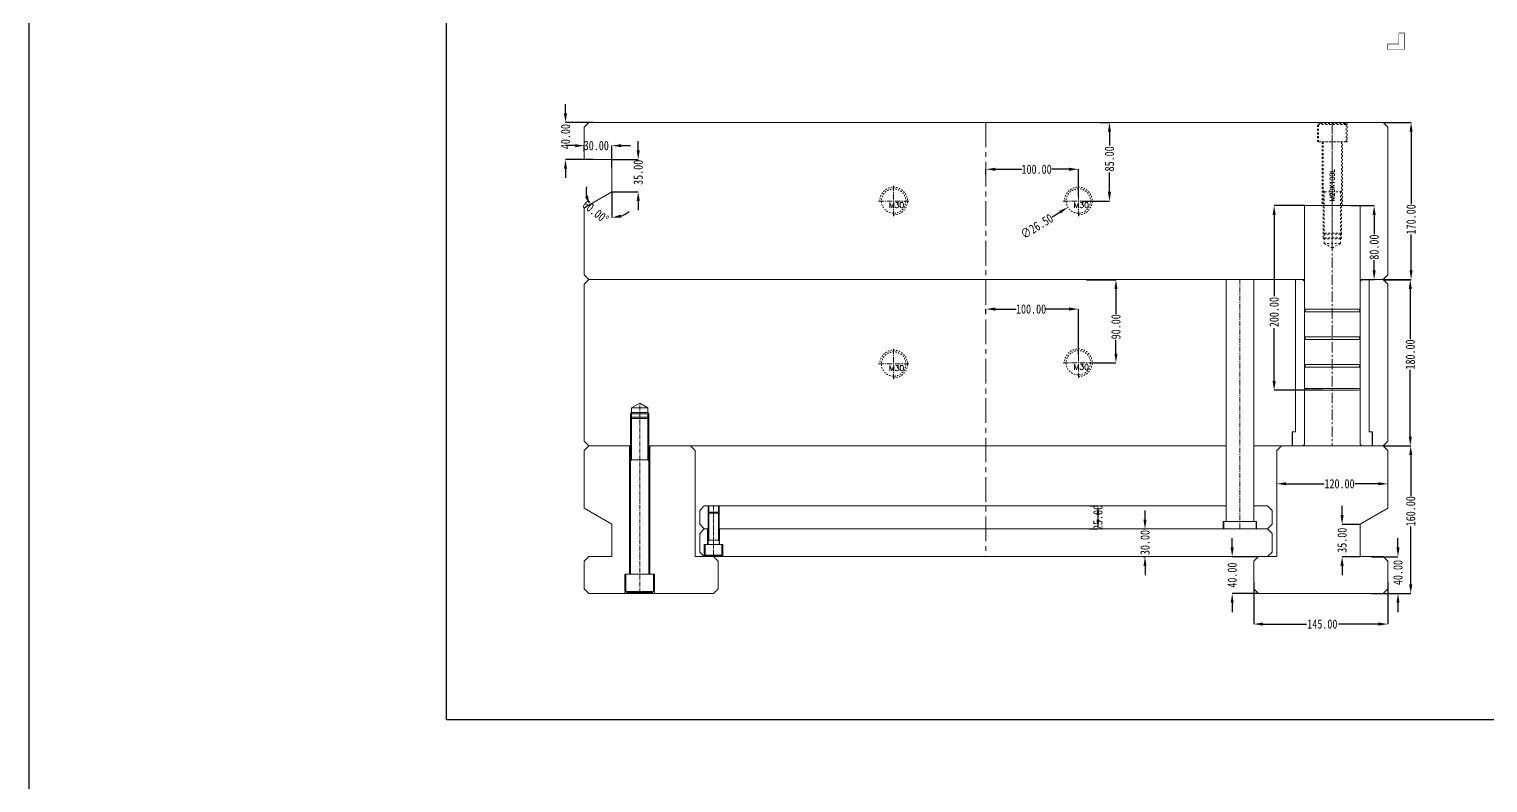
# Model space of a CAD drawing. Header units: millimetres. Extents: x 547 to 3706, y -10485 to 2068.
# Drawn here: x 547 to 2127, y -2054 to -1238 of the extents above; entities that cross this region are included whole.
import ezdxf
from ezdxf.enums import TextEntityAlignment as Align

# ---------------------------------------------------------------- set-up
doc = ezdxf.new("R2010")
doc.units = ezdxf.units.MM
doc.header["$LTSCALE"] = 16.335
doc.header["$PDMODE"] = 3
doc.header["$PDSIZE"] = 0.3125
doc.linetypes.add('CENTER', pattern=[0.6, 0.375, -0.075, 0.075, -0.075])
doc.linetypes.add('HIDDEN', pattern=[0.2, 0.1, -0.1])
doc.layers.get('0').update_dxf_attribs({"linetype": 'CONTINUOUS'})
doc.layers.get('Defpoints').update_dxf_attribs({"linetype": 'CONTINUOUS'})
doc.layers.add('moldbase', color=7, linetype='CONTINUOUS', lineweight=20)
doc.layers.add('screw', color=33, linetype='CONTINUOUS', lineweight=13)
doc.styles.get("Standard").update_dxf_attribs({"font": 'txt', "width": 0.8})
doc.styles.add('TXT', font='txt.shx', dxfattribs={"bigfont": 'gbcbig.shx'})
doc.dimstyles.new('11', dxfattribs={"dimtxt": 10, "dimasz": 10, "dimexe": 0, "dimexo": 0, "dimgap": 0, "dimtad": 0, "dimzin": 0, "dimdsep": 46, "dimtxsty": 'Standard', "dimcen": 0, "dimclrd": 4, "dimclre": 4, "dimclrt": 6, "dimazin": 0, "dimtfac": 1, "dimtofl": 0, "dimtmove": 0, "dimatfit": 3, "dimfxl": 0, "dimtolj": 1, "dimtzin": 0, "dimarcsym": 0})

# ---------------------------------------------------------------- blocks, each defined once
blk = doc.blocks.new('*D49')
at = {"color": 4, "lineweight": -2}
for p, q in [((2013.2, -1338.9), (2043.5, -1338.9)), ((2043.5, -1348.9), (2043.5, -1427)), ((2043.5, -1498.9), (2043.5, -1460.3)), ((2013.2, -1508.9), (2043.5, -1508.9))]:
    blk.add_line(p, q, dxfattribs=at)
at = {"color": 4}
for points in [[(2041.8, -1348.9), (2045.2, -1348.9), (2043.5, -1338.9)], [(2041.8, -1498.9), (2045.2, -1498.9), (2043.5, -1508.9)]]:
    blk.add_solid(points, dxfattribs=at)
at = {"layer": 'Defpoints', "color": 0}
for p in [(2013.2, -1338.9), (2013.2, -1508.9), (2043.5, -1508.9)]:
    blk.add_point(p, dxfattribs=at)
at = {"color": 6, "insert": (2043.5, -1443.7), "char_height": 10, "attachment_point": 5, "rotation": 90}
blk.add_mtext('\\A1;170.00', dxfattribs=at)
blk = doc.blocks.new('*D50')
at = {"color": 4, "lineweight": -2}
for p, q in [((2013.2, -1509.1), (2042.6, -1509.1)), ((2042.6, -1519.1), (2042.6, -1573.4)), ((2042.6, -1679.1), (2042.6, -1606.7)), ((2013.2, -1689.1), (2042.6, -1689.1))]:
    blk.add_line(p, q, dxfattribs=at)
at = {"color": 4}
for points in [[(2041, -1519.1), (2044.3, -1519.1), (2042.6, -1509.1)], [(2041, -1679.1), (2044.3, -1679.1), (2042.6, -1689.1)]]:
    blk.add_solid(points, dxfattribs=at)
at = {"layer": 'Defpoints', "color": 0}
for p in [(2013.2, -1509.1), (2013.2, -1689.1), (2042.6, -1689.1)]:
    blk.add_point(p, dxfattribs=at)
at = {"color": 6, "insert": (2042.6, -1590.1), "char_height": 10, "attachment_point": 5, "rotation": 90}
blk.add_mtext('\\A1;180.00', dxfattribs=at)
blk = doc.blocks.new('screw_m30_g')
at = {"layer": 'screw', "color": 1, "linetype": 'CENTER', "ltscale": 0.932966}
for p, q in [((0, -16.5), (0, 16.5)), ((-16.5, 0), (16.5, 0))]:
    blk.add_line(p, q, dxfattribs=at)
at = {"layer": 'screw', "color": 33, "linetype": 'HIDDEN', "ltscale": 0.932966}
blk.add_circle((0, 0), 13.2, dxfattribs=at)
at = {"layer": 'screw', "color": 92, "linetype": 'HIDDEN', "ltscale": 0.932966}
blk.add_arc((0, 0), 15, 270, 180, dxfattribs=at)
at = {"layer": 'screw', "color": 6, "style": 'TXT'}
blk.add_text('M30', height=6, dxfattribs=at).set_placement((-5.1, -7.5))
blk = doc.blocks.new('*D52')
at = {"color": 4, "lineweight": -2}
for p, q in [((1707, -1338.9), (1716.9, -1338.9)), ((1716.9, -1348.9), (1716.9, -1363.6)), ((1716.9, -1413.9), (1716.9, -1392.9)), ((1687.4, -1423.9), (1716.9, -1423.9))]:
    blk.add_line(p, q, dxfattribs=at)
at = {"color": 4}
for points in [[(1715.2, -1348.9), (1718.6, -1348.9), (1716.9, -1338.9)], [(1715.2, -1413.9), (1718.6, -1413.9), (1716.9, -1423.9)]]:
    blk.add_solid(points, dxfattribs=at)
at = {"layer": 'Defpoints', "color": 0}
for p in [(1707, -1338.9), (1716.9, -1338.9), (1687.4, -1423.9)]:
    blk.add_point(p, dxfattribs=at)
at = {"color": 6, "insert": (1716.9, -1378.2), "char_height": 10, "attachment_point": 5, "rotation": 90}
blk.add_mtext('\\A1;85.00', dxfattribs=at)
blk = doc.blocks.new('*D53')
at = {"color": 4, "lineweight": -2}
for p, q in [((1692.2, -1509.1), (1723.9, -1509.1)), ((1723.9, -1519.1), (1723.9, -1546.1)), ((1723.9, -1589.1), (1723.9, -1574.1)), ((1699.7, -1599.1), (1723.9, -1599.1))]:
    blk.add_line(p, q, dxfattribs=at)
at = {"color": 4}
for points in [[(1722.3, -1519.1), (1725.6, -1519.1), (1723.9, -1509.1)], [(1722.3, -1589.1), (1725.6, -1589.1), (1723.9, -1599.1)]]:
    blk.add_solid(points, dxfattribs=at)
at = {"layer": 'Defpoints', "color": 0}
for p in [(1692.2, -1509.1), (1723.9, -1509.1), (1699.7, -1599.1)]:
    blk.add_point(p, dxfattribs=at)
at = {"color": 6, "insert": (1723.9, -1560.1), "char_height": 10, "attachment_point": 5, "rotation": 90}
blk.add_mtext('\\A1;90.00', dxfattribs=at)
blk = doc.blocks.new('*D54')
at = {"color": 4, "lineweight": -2}
for p, q in [((1583.2, -1544.9), (1583.2, -1540.9)), ((1593.2, -1540.9), (1616, -1540.9)), ((1673.2, -1540.9), (1648, -1540.9)), ((1683.2, -1591), (1683.2, -1540.9))]:
    blk.add_line(p, q, dxfattribs=at)
at = {"color": 4}
for points in [[(1593.2, -1539.2), (1593.2, -1542.6), (1583.2, -1540.9)], [(1673.2, -1539.2), (1673.2, -1542.6), (1683.2, -1540.9)]]:
    blk.add_solid(points, dxfattribs=at)
at = {"layer": 'Defpoints', "color": 0}
for p in [(1583.2, -1540.9), (1583.2, -1544.9), (1683.2, -1591)]:
    blk.add_point(p, dxfattribs=at)
at = {"color": 6, "insert": (1632, -1540.9), "char_height": 10, "attachment_point": 5}
blk.add_mtext('\\A1;100.00', dxfattribs=at)
blk = doc.blocks.new('*D55')
at = {"color": 4, "lineweight": -2}
for p, q in [((1583.2, -1394.9), (1583.2, -1389.5)), ((1593.2, -1389.5), (1622, -1389.5)), ((1673.2, -1389.5), (1654, -1389.5)), ((1683.2, -1418.5), (1683.2, -1389.5))]:
    blk.add_line(p, q, dxfattribs=at)
at = {"color": 4}
for points in [[(1593.2, -1387.8), (1593.2, -1391.2), (1583.2, -1389.5)], [(1673.2, -1387.8), (1673.2, -1391.2), (1683.2, -1389.5)]]:
    blk.add_solid(points, dxfattribs=at)
at = {"layer": 'Defpoints', "color": 0}
for p in [(1583.2, -1389.5), (1583.2, -1394.9), (1683.2, -1418.5)]:
    blk.add_point(p, dxfattribs=at)
at = {"color": 6, "insert": (1638, -1389.5), "char_height": 10, "attachment_point": 5}
blk.add_mtext('\\A1;100.00', dxfattribs=at)
blk = doc.blocks.new('*D56')
at = {"color": 4, "lineweight": -2}
for p, q in [((1978.1, -1428.9), (2003.5, -1428.9)), ((2003.5, -1438.9), (2003.5, -1459.8)), ((2003.5, -1498.9), (2003.5, -1487.8)), ((1988.2, -1508.9), (2003.5, -1508.9))]:
    blk.add_line(p, q, dxfattribs=at)
at = {"color": 4}
for points in [[(2001.8, -1438.9), (2005.2, -1438.9), (2003.5, -1428.9)], [(2001.8, -1498.9), (2005.2, -1498.9), (2003.5, -1508.9)]]:
    blk.add_solid(points, dxfattribs=at)
at = {"layer": 'Defpoints', "color": 0}
for p in [(1978.1, -1428.9), (1988.2, -1508.9), (2003.5, -1508.9)]:
    blk.add_point(p, dxfattribs=at)
at = {"color": 6, "insert": (2003.5, -1473.8), "char_height": 10, "attachment_point": 5, "rotation": 90}
blk.add_mtext('\\A1;80.00', dxfattribs=at)
blk = doc.blocks.new('*D57')
at = {"color": 4, "lineweight": -2}
for p, q in [((1928.2, -1428.9), (1895.2, -1428.9)), ((1895.2, -1438.9), (1895.2, -1526.8)), ((1895.2, -1618.9), (1895.2, -1561.5)), ((1947.4, -1628.9), (1895.2, -1628.9))]:
    blk.add_line(p, q, dxfattribs=at)
at = {"color": 4}
for points in [[(1893.5, -1438.9), (1896.9, -1438.9), (1895.2, -1428.9)], [(1893.5, -1618.9), (1896.9, -1618.9), (1895.2, -1628.9)]]:
    blk.add_solid(points, dxfattribs=at)
at = {"layer": 'Defpoints', "color": 0}
for p in [(1928.2, -1428.9), (1895.2, -1628.9), (1947.4, -1628.9)]:
    blk.add_point(p, dxfattribs=at)
at = {"color": 6, "insert": (1895.2, -1544.2), "char_height": 10, "attachment_point": 5, "rotation": 90}
blk.add_mtext('\\A1;200.00', dxfattribs=at)
blk = doc.blocks.new('*D58')
at = {"color": 4, "lineweight": -2}
for p, q in [((2013.2, -1689.1), (2043.1, -1689.1)), ((2043.1, -1699.1), (2043.1, -1743.3)), ((2043.1, -1839.1), (2043.1, -1776.6)), ((2012.1, -1849.1), (2043.1, -1849.1))]:
    blk.add_line(p, q, dxfattribs=at)
at = {"color": 4}
for points in [[(2041.5, -1699.1), (2044.8, -1699.1), (2043.1, -1689.1)], [(2041.5, -1839.1), (2044.8, -1839.1), (2043.1, -1849.1)]]:
    blk.add_solid(points, dxfattribs=at)
at = {"layer": 'Defpoints', "color": 0}
for p in [(2013.2, -1689.1), (2012.1, -1849.1), (2043.1, -1849.1)]:
    blk.add_point(p, dxfattribs=at)
at = {"color": 6, "insert": (2043.1, -1759.9), "char_height": 10, "attachment_point": 5, "rotation": 90}
blk.add_mtext('\\A1;160.00', dxfattribs=at)
blk = doc.blocks.new('*D59')
at = {"color": 4, "lineweight": -2}
for p, q in [((1898.2, -1730.4), (1898.2, -1730.2)), ((1908.2, -1730.2), (1949.4, -1730.2)), ((2008.2, -1730.2), (1982.7, -1730.2)), ((2018.2, -1730.4), (2018.2, -1730.2))]:
    blk.add_line(p, q, dxfattribs=at)
at = {"color": 4}
for points in [[(1908.2, -1728.5), (1908.2, -1731.8), (1898.2, -1730.2)], [(2008.2, -1728.5), (2008.2, -1731.8), (2018.2, -1730.2)]]:
    blk.add_solid(points, dxfattribs=at)
at = {"layer": 'Defpoints', "color": 0}
for p in [(1898.2, -1730.2), (1898.2, -1730.4), (2018.2, -1730.4)]:
    blk.add_point(p, dxfattribs=at)
at = {"color": 6, "insert": (1966, -1730.2), "char_height": 10, "attachment_point": 5}
blk.add_mtext('\\A1;120.00', dxfattribs=at)
blk = doc.blocks.new('*D60')
at = {"color": 4, "lineweight": -2}
for p, q in [((1873.2, -1836.8), (1873.2, -1882.1)), ((2018.2, -1836.8), (2018.2, -1882.1)), ((1883.2, -1882.1), (1930.1, -1882.1)), ((2008.2, -1882.1), (1964.8, -1882.1))]:
    blk.add_line(p, q, dxfattribs=at)
at = {"color": 4}
for points in [[(1883.2, -1880.4), (1883.2, -1883.8), (1873.2, -1882.1)], [(2008.2, -1880.4), (2008.2, -1883.8), (2018.2, -1882.1)]]:
    blk.add_solid(points, dxfattribs=at)
at = {"layer": 'Defpoints', "color": 0}
for p in [(1873.2, -1836.8), (2018.2, -1836.8), (1873.2, -1882.1)]:
    blk.add_point(p, dxfattribs=at)
at = {"color": 6, "insert": (1947.4, -1882.1), "char_height": 10, "attachment_point": 5}
blk.add_mtext('\\A1;145.00', dxfattribs=at)
blk = doc.blocks.new('*D61')
at = {"color": 4, "lineweight": -2}
for p, q in [((2029.3, -1799.1), (2029.3, -1789.1)), ((2000.7, -1809.1), (2029.3, -1809.1)), ((2000.7, -1849.1), (2029.3, -1849.1)), ((2029.3, -1859.1), (2029.3, -1869.1))]:
    blk.add_line(p, q, dxfattribs=at)
at = {"color": 4}
for points in [[(2027.7, -1799.1), (2031, -1799.1), (2029.3, -1809.1)], [(2027.7, -1859.1), (2031, -1859.1), (2029.3, -1849.1)]]:
    blk.add_solid(points, dxfattribs=at)
at = {"layer": 'Defpoints', "color": 0}
for p in [(2000.7, -1809.1), (2000.7, -1849.1), (2029.3, -1849.1)]:
    blk.add_point(p, dxfattribs=at)
at = {"color": 6, "insert": (2029.3, -1826.3), "char_height": 10, "attachment_point": 5, "rotation": 90}
blk.add_mtext('\\A1;40.00', dxfattribs=at)
blk = doc.blocks.new('*D62')
at = {"color": 4, "lineweight": -2}
for p, q in [((1968.8, -1764.1), (1968.8, -1754.1)), ((1988.2, -1774.1), (1968.8, -1774.1)), ((1988.2, -1809.1), (1968.8, -1809.1)), ((1968.8, -1819.1), (1968.8, -1829.1))]:
    blk.add_line(p, q, dxfattribs=at)
at = {"color": 4}
for points in [[(1967.1, -1764.1), (1970.5, -1764.1), (1968.8, -1774.1)], [(1967.1, -1819.1), (1970.5, -1819.1), (1968.8, -1809.1)]]:
    blk.add_solid(points, dxfattribs=at)
at = {"layer": 'Defpoints', "color": 0}
for p in [(1988.2, -1774.1), (1968.8, -1809.1), (1988.2, -1809.1)]:
    blk.add_point(p, dxfattribs=at)
at = {"color": 6, "insert": (1968.8, -1791.3), "char_height": 10, "attachment_point": 5, "rotation": 90}
blk.add_mtext('\\A1;35.00', dxfattribs=at)
blk = doc.blocks.new('*D63')
at = {"color": 4, "lineweight": -2}
for p, q in [((1849.8, -1799.1), (1849.8, -1789.1)), ((1878.2, -1809.1), (1849.8, -1809.1)), ((1878.2, -1849.1), (1849.8, -1849.1)), ((1849.8, -1859.1), (1849.8, -1869.1))]:
    blk.add_line(p, q, dxfattribs=at)
at = {"color": 4}
for points in [[(1848.1, -1799.1), (1851.4, -1799.1), (1849.8, -1809.1)], [(1848.1, -1859.1), (1851.4, -1859.1), (1849.8, -1849.1)]]:
    blk.add_solid(points, dxfattribs=at)
at = {"layer": 'Defpoints', "color": 0}
for p in [(1878.2, -1809.1), (1849.8, -1849.1), (1878.2, -1849.1)]:
    blk.add_point(p, dxfattribs=at)
at = {"color": 6, "insert": (1849.8, -1829.1), "char_height": 10, "attachment_point": 5, "rotation": 90}
blk.add_mtext('\\A1;40.00', dxfattribs=at)
blk = doc.blocks.new('*D64')
at = {"color": 4, "lineweight": -2}
for p, q in [((1755.4, -1769.1), (1755.4, -1759.1)), ((1753.9, -1779.1), (1755.4, -1779.1)), ((1753.9, -1809.1), (1755.4, -1809.1)), ((1755.4, -1819.1), (1755.4, -1829.1))]:
    blk.add_line(p, q, dxfattribs=at)
at = {"color": 4}
for points in [[(1753.7, -1769.1), (1757, -1769.1), (1755.4, -1779.1)], [(1753.7, -1819.1), (1757, -1819.1), (1755.4, -1809.1)]]:
    blk.add_solid(points, dxfattribs=at)
at = {"layer": 'Defpoints', "color": 0}
for p in [(1753.9, -1779.1), (1753.9, -1809.1), (1755.4, -1809.1)]:
    blk.add_point(p, dxfattribs=at)
at = {"color": 6, "insert": (1755.4, -1793.8), "char_height": 10, "attachment_point": 5, "rotation": 90}
blk.add_mtext('\\A1;30.00', dxfattribs=at)
blk = doc.blocks.new('*D65')
at = {"color": 4, "lineweight": -2}
for p, q in [((1695.3, -1754.1), (1704.4, -1754.1)), ((1704.4, -1764.1), (1704.4, -1769.1)), ((1695.3, -1779.1), (1704.4, -1779.1))]:
    blk.add_line(p, q, dxfattribs=at)
at = {"color": 4}
for points in [[(1702.8, -1764.1), (1706.1, -1764.1), (1704.4, -1754.1)], [(1702.8, -1769.1), (1706.1, -1769.1), (1704.4, -1779.1)]]:
    blk.add_solid(points, dxfattribs=at)
at = {"layer": 'Defpoints', "color": 0}
for p in [(1695.3, -1754.1), (1695.3, -1779.1), (1704.4, -1779.1)]:
    blk.add_point(p, dxfattribs=at)
at = {"color": 6, "insert": (1704.4, -1766.6), "char_height": 10, "attachment_point": 5, "rotation": 90}
blk.add_mtext('\\A1;25.00', dxfattribs=at)
blk = doc.blocks.new('*D322')
at = {"color": 4, "lineweight": -2}
for p, q in [((1127.9, -1328.9), (1127.9, -1318.9)), ((1157.9, -1338.9), (1127.9, -1338.9)), ((1157.9, -1378.9), (1127.9, -1378.9)), ((1127.9, -1388.9), (1127.9, -1398.9))]:
    blk.add_line(p, q, dxfattribs=at)
at = {"color": 4}
for points in [[(1126.2, -1328.9), (1129.5, -1328.9), (1127.9, -1338.9)], [(1126.2, -1388.9), (1129.5, -1388.9), (1127.9, -1378.9)]]:
    blk.add_solid(points, dxfattribs=at)
at = {"layer": 'Defpoints', "color": 0}
for p in [(1157.9, -1338.9), (1127.9, -1378.9), (1157.9, -1378.9)]:
    blk.add_point(p, dxfattribs=at)
at = {"color": 6, "insert": (1127.9, -1354.1), "char_height": 10, "attachment_point": 5, "rotation": 90}
blk.add_mtext('\\A1;40.00', dxfattribs=at)
blk = doc.blocks.new('*D323')
at = {"color": 4, "lineweight": -2}
for p, q in [((1206.6, -1368.9), (1206.6, -1358.9)), ((1178.2, -1378.9), (1206.6, -1378.9)), ((1178.2, -1413.9), (1206.6, -1413.9)), ((1206.6, -1423.9), (1206.6, -1433.9))]:
    blk.add_line(p, q, dxfattribs=at)
at = {"color": 4}
for points in [[(1204.9, -1368.9), (1208.3, -1368.9), (1206.6, -1378.9)], [(1204.9, -1423.9), (1208.3, -1423.9), (1206.6, -1413.9)]]:
    blk.add_solid(points, dxfattribs=at)
at = {"layer": 'Defpoints', "color": 0}
for p in [(1178.2, -1378.9), (1178.2, -1413.9), (1206.6, -1413.9)]:
    blk.add_point(p, dxfattribs=at)
at = {"color": 6, "insert": (1206.6, -1392.8), "char_height": 10, "attachment_point": 5, "rotation": 90}
blk.add_mtext('\\A1;35.00', dxfattribs=at)
blk = doc.blocks.new('*D324')
at = {"color": 4, "lineweight": -2}
for p, q in [((1138.2, -1363.9), (1128.2, -1363.9)), ((1148.2, -1370.1), (1148.2, -1363.9)), ((1178.2, -1387.7), (1178.2, -1363.9)), ((1188.2, -1363.9), (1198.2, -1363.9))]:
    blk.add_line(p, q, dxfattribs=at)
at = {"color": 4}
for points in [[(1138.2, -1362.3), (1138.2, -1365.6), (1148.2, -1363.9)], [(1188.2, -1362.3), (1188.2, -1365.6), (1178.2, -1363.9)]]:
    blk.add_solid(points, dxfattribs=at)
at = {"layer": 'Defpoints', "color": 0}
for p in [(1148.2, -1363.9), (1148.2, -1370.1), (1178.2, -1387.7)]:
    blk.add_point(p, dxfattribs=at)
at = {"color": 6, "insert": (1161.2, -1363.9), "char_height": 10, "attachment_point": 5}
blk.add_mtext('\\A1;30.00', dxfattribs=at)
blk = doc.blocks.new('*D325')
at = {"color": 4, "lineweight": -2}
blk.add_line((1178.2, -1413.9), (1178.2, -1441.9), dxfattribs=at)
for start, end in [(168.9828, 189.4914), (290.5086, 311.0172)]:
    blk.add_arc((1178.2, -1413.9), 28.1, start, end, dxfattribs=at)
at = {"color": 4}
for points in [[(1152.1, -1417.9), (1148.9, -1419.1), (1153.9, -1427.9)], [(1188.3, -1441.8), (1187.7, -1438.5), (1178.2, -1441.9)]]:
    blk.add_solid(points, dxfattribs=at)
at = {"layer": 'Defpoints', "color": 0}
for p in [(1178.2, -1378.9), (1178.2, -1413.9), (1178.2, -1413.9), (1148.2, -1431.2), (1168.6, -1440.2)]:
    blk.add_point(p, dxfattribs=at)
at = {"color": 6, "insert": (1160.5, -1435.6), "char_height": 10, "attachment_point": 5, "rotation": 320.8517}
blk.add_mtext('\\A1;60.00°', dxfattribs=at)
blk = doc.blocks.new('*D326')
at = {"color": 4, "lineweight": -2}
blk.add_line((1654.8, -1441.1), (1663.3, -1435.9), dxfattribs=at)
at = {"color": 4}
blk.add_solid([(1662.5, -1434.5), (1664.2, -1437.4), (1671.9, -1430.7)], dxfattribs=at)
at = {"layer": 'Defpoints', "color": 0}
for p in [(1694.5, -1417), (1671.9, -1430.7)]:
    blk.add_point(p, dxfattribs=at)
at = {"color": 6, "insert": (1638.3, -1451.2), "char_height": 10, "attachment_point": 5, "rotation": 31.3239}
blk.add_mtext('\\A1;∅26.50', dxfattribs=at)

msp = doc.modelspace()

# ---------------------------------------------------------------- linework, layer by layer
for points in [[(547.121, 2067.984), (3706.071, 2067.984), (3706.071, -10485.193), (547.121, -10485.193)], [(998.978, -401.455), (3446.994, -401.455), (3446.994, -1985.811), (998.978, -1985.811)]]:
    msp.add_lwpolyline(points, close=True)
at = {"layer": 'moldbase'}
for p, q in [((1153.194, -1338.857), (1148.194, -1343.857)), ((2013.194, -1338.857), (1153.194, -1338.857)), ((2013.194, -1338.857), (2018.194, -1343.857)), ((1148.194, -1343.857), (1148.194, -1378.857)), ((2018.194, -1343.857), (2018.194, -1503.857)), ((1148.194, -1378.857), (1178.194, -1378.857)), ((1178.194, -1378.857), (1178.194, -1413.857)), ((1178.194, -1413.857), (1148.194, -1431.177)), ((1148.194, -1431.177), (1148.194, -1503.857)), ((1928.194, -1682.057), (1928.194, -1428.857)), ((1988.194, -1428.857), (1928.194, -1428.857)), ((1988.194, -1428.857), (1988.194, -1682.057)), ((1148.194, -1503.857), (1153.194, -1508.857)), ((1153.194, -1509.057), (1148.194, -1514.057)), ((1148.194, -1514.057), (1148.194, -1684.057)), ((1928.194, -1508.857), (1153.194, -1508.857)), ((1843.194, -1509.057), (1153.194, -1509.057)), ((1843.194, -1771.057), (1843.194, -1509.057)), ((1873.194, -1771.057), (1873.194, -1509.057)), ((1928.194, -1509.057), (1873.194, -1509.057)), ((1918.194, -1509.057), (1918.194, -1674.057)), ((1928.194, -1686.057), (1928.194, -1512.057)), ((2013.194, -1508.857), (1988.194, -1508.857)), ((2013.194, -1509.057), (1988.194, -1509.057)), ((1988.194, -1686.057), (1988.194, -1512.057)), ((1998.194, -1509.057), (1998.194, -1674.057)), ((2018.194, -1503.857), (2013.194, -1508.857)), ((2013.194, -1509.057), (2018.194, -1514.057)), ((2018.194, -1514.057), (2018.194, -1684.057)), ((1988.194, -1540.857), (1928.194, -1540.857)), ((1988.194, -1543.857), (1928.194, -1543.857)), ((1988.194, -1570.857), (1928.194, -1570.857)), ((1988.194, -1573.857), (1928.194, -1573.857)), ((1988.194, -1600.857), (1928.194, -1600.857)), ((1988.194, -1603.857), (1928.194, -1603.857)), ((1988.194, -1626.857), (1928.194, -1626.857)), ((1986.194, -1628.857), (1930.194, -1628.857)), ((1198.194, -1659.307), (1199.444, -1658.057)), ((1199.444, -1648.057), (1208.194, -1643.005)), ((1199.444, -1658.057), (1199.444, -1648.057)), ((1199.444, -1648.057), (1216.944, -1648.057)), ((1199.444, -1658.057), (1216.944, -1658.057)), ((1208.194, -1643.005), (1216.944, -1648.057)), ((1216.944, -1648.057), (1216.944, -1658.057)), ((1216.944, -1658.057), (1218.194, -1659.307)), ((1198.194, -1828.057), (1198.194, -1659.307)), ((1218.194, -1828.057), (1218.194, -1659.307)), ((1918.194, -1674.057), (1914.694, -1674.057)), ((1914.694, -1674.057), (1914.694, -1689.057)), ((1915.194, -1674.057), (1915.194, -1689.057)), ((1998.194, -1674.057), (2001.694, -1674.057)), ((2001.194, -1674.057), (2001.194, -1689.057)), ((2001.694, -1674.057), (2001.694, -1689.057)), ((1148.194, -1684.057), (1153.194, -1689.057)), ((1153.194, -1689.057), (1148.194, -1694.057)), ((1198.194, -1689.057), (1153.194, -1689.057)), ((1197.194, -1689.057), (1197.194, -1828.057)), ((1843.194, -1689.057), (1218.194, -1689.057)), ((1219.194, -1828.057), (1219.194, -1689.057)), ((1263.194, -1689.057), (1268.194, -1694.057)), ((2013.194, -1689.057), (1873.194, -1689.057)), ((1903.194, -1689.057), (1898.194, -1694.057)), ((2018.194, -1684.057), (2013.194, -1689.057)), ((2013.194, -1689.057), (2018.194, -1694.057)), ((1148.194, -1694.057), (1148.194, -1756.736)), ((1198.194, -1704.057), (1218.194, -1704.057)), ((1268.194, -1694.057), (1268.194, -1809.057)), ((1898.194, -1694.057), (1898.194, -1809.057)), ((2018.194, -1694.057), (2018.194, -1756.736)), ((1148.194, -1756.736), (1178.194, -1774.057)), ((1278.194, -1754.057), (1273.194, -1759.057)), ((1273.194, -1759.057), (1273.194, -1774.057)), ((1843.194, -1754.057), (1278.194, -1754.057)), ((1282.194, -1761.807), (1282.944, -1761.057)), ((1282.194, -1796.057), (1282.194, -1761.807)), ((1282.944, -1761.057), (1282.944, -1754.057)), ((1282.944, -1761.057), (1293.444, -1761.057)), ((1293.444, -1761.057), (1293.444, -1754.057)), ((1293.444, -1761.057), (1294.194, -1761.807)), ((1294.194, -1796.057), (1294.194, -1761.807)), ((1888.194, -1754.057), (1873.194, -1754.057)), ((1888.194, -1754.057), (1893.194, -1759.057)), ((1893.194, -1759.057), (1893.194, -1774.057)), ((2018.194, -1756.736), (1988.194, -1774.057)), ((1178.194, -1774.057), (1178.194, -1809.057)), ((1273.194, -1774.057), (1278.194, -1779.057)), ((1278.194, -1779.057), (1273.194, -1784.057)), ((1273.194, -1784.057), (1273.194, -1804.057)), ((1282.194, -1779.057), (1278.194, -1779.057)), ((1281.694, -1779.057), (1281.694, -1796.057)), ((1888.194, -1779.057), (1294.194, -1779.057)), ((1294.694, -1796.057), (1294.694, -1779.057)), ((1840.194, -1779.057), (1840.194, -1771.057)), ((1840.194, -1771.057), (1876.194, -1771.057)), ((1840.694, -1779.057), (1840.694, -1771.057)), ((1875.694, -1771.057), (1875.694, -1779.057)), ((1876.194, -1771.057), (1876.194, -1779.057)), ((1893.194, -1774.057), (1888.194, -1779.057)), ((1888.194, -1779.057), (1893.194, -1784.057)), ((1893.194, -1784.057), (1893.194, -1804.057)), ((1988.194, -1774.057), (1988.194, -1809.057)), ((1278.194, -1809.057), (1278.194, -1796.057)), ((1278.194, -1796.057), (1298.194, -1796.057)), ((1279.194, -1807.307), (1279.194, -1796.057)), ((1279.194, -1796.057), (1297.194, -1796.057)), ((1282.194, -1791.057), (1294.194, -1791.057)), ((1297.194, -1796.057), (1297.194, -1807.307)), ((1298.194, -1796.057), (1298.194, -1809.057)), ((1153.194, -1809.057), (1148.194, -1814.057)), ((1148.194, -1814.057), (1148.194, -1844.057)), ((1178.194, -1809.057), (1153.194, -1809.057)), ((1898.194, -1809.057), (1268.194, -1809.057)), ((1273.194, -1804.057), (1278.194, -1809.057)), ((1279.944, -1808.057), (1279.194, -1807.307)), ((1279.194, -1807.307), (1297.194, -1807.307)), ((1279.944, -1808.057), (1296.444, -1808.057)), ((1288.194, -1809.057), (1293.194, -1814.057)), ((1293.194, -1814.057), (1293.194, -1844.057)), ((1297.194, -1807.307), (1296.444, -1808.057)), ((1878.194, -1809.057), (1873.194, -1814.057)), ((1873.194, -1814.057), (1873.194, -1844.057)), ((1893.194, -1804.057), (1888.194, -1809.057)), ((2013.194, -1809.057), (1988.194, -1809.057)), ((2013.194, -1809.057), (2018.194, -1814.057)), ((2018.194, -1814.057), (2018.194, -1844.057)), ((1192.194, -1849.057), (1192.194, -1828.057)), ((1192.194, -1828.057), (1224.194, -1828.057)), ((1193.194, -1846.807), (1193.194, -1828.057)), ((1193.194, -1828.057), (1223.194, -1828.057)), ((1223.194, -1828.057), (1223.194, -1846.807)), ((1224.194, -1828.057), (1224.194, -1849.057)), ((1148.194, -1844.057), (1153.194, -1849.057)), ((1194.444, -1848.057), (1193.194, -1846.807)), ((1193.194, -1846.807), (1223.194, -1846.807)), ((1223.194, -1846.807), (1221.944, -1848.057)), ((1293.194, -1844.057), (1288.194, -1849.057)), ((1873.194, -1844.057), (1878.194, -1849.057)), ((2018.194, -1844.057), (2013.194, -1849.057)), ((1288.194, -1849.057), (1153.194, -1849.057)), ((1194.444, -1848.057), (1221.944, -1848.057)), ((2013.194, -1849.057), (1878.194, -1849.057))]:
    msp.add_line(p, q, dxfattribs=at)
at = {"layer": 'moldbase', "color": 1, "linetype": 'CENTER', "ltscale": 4.353841}
msp.add_line((1583.194, -1338.857), (1583.194, -1809.057), dxfattribs=at)
at = {"layer": 'moldbase', "color": 1, "linetype": 'CENTER', "ltscale": 1.865932}
msp.add_line((1958.194, -1338.857), (1958.194, -1689.057), dxfattribs=at)
at = {"layer": 'moldbase', "color": 1, "linetype": 'CENTER', "ltscale": 0.932966}
msp.add_line((1858.194, -1779.057), (1858.194, -1509.057), dxfattribs=at)
at = {"layer": 'moldbase', "color": 92}
for p, q in [((1198.194, -1654.307), (1199.444, -1653.057)), ((1198.194, -1659.307), (1198.194, -1654.307)), ((1198.194, -1654.307), (1218.194, -1654.307)), ((1199.444, -1653.057), (1216.944, -1653.057)), ((1199.444, -1704.057), (1199.444, -1658.057)), ((1216.944, -1653.057), (1218.194, -1654.307)), ((1216.944, -1704.057), (1216.944, -1658.057)), ((1218.194, -1654.307), (1218.194, -1659.307)), ((1198.194, -1659.307), (1218.194, -1659.307)), ((1198.194, -1705.307), (1199.444, -1704.057)), ((1216.944, -1704.057), (1218.194, -1705.307)), ((1282.194, -1761.807), (1282.194, -1754.057)), ((1282.194, -1761.807), (1294.194, -1761.807)), ((1282.944, -1791.057), (1282.944, -1761.057)), ((1293.444, -1791.057), (1293.444, -1761.057)), ((1294.194, -1761.807), (1294.194, -1754.057)), ((1282.194, -1791.807), (1282.944, -1791.057)), ((1293.444, -1791.057), (1294.194, -1791.807))]:
    msp.add_line(p, q, dxfattribs=at)
at = {"layer": 'moldbase', "color": 1, "linetype": 'CENTER', "ltscale": 0.777472}
msp.add_line((1208.194, -1849.057), (1208.194, -1643.005), dxfattribs=at)
at = {"layer": 'moldbase', "color": 1, "linetype": 'CENTER', "ltscale": 0.466483}
msp.add_line((1288.194, -1809.057), (1288.194, -1754.057), dxfattribs=at)
at = {"layer": 'moldbase', "const_width": 0.5}
msp.add_lwpolyline([(2018.194, -1253.857), (2030.194, -1253.857), (2030.194, -1241.857), (2036.194, -1241.857), (2036.194, -1259.857), (2018.194, -1259.857), (2018.194, -1253.857)], dxfattribs=at)
at = {"layer": 'moldbase'}
for centre, radius, start, end in [((1925.194, -1512.057), 3, 0, 90), ((1991.194, -1512.057), 3, 90, 180), ((1926.871, -1542.357), 2, 311.409608, 48.590469), ((1989.517, -1542.357), 2, 131.4098, 228.590317), ((1926.871, -1572.357), 2, 311.409608, 48.590469), ((1989.517, -1572.357), 2, 131.4098, 228.590317), ((1926.871, -1602.357), 2, 311.409608, 48.590469), ((1989.517, -1602.357), 2, 131.4098, 228.590317), ((1930.194, -1626.857), 2, 180, 270), ((1986.194, -1626.857), 2, 270, 0), ((1925.194, -1686.057), 3, 270, 0), ((1991.194, -1686.057), 3, 180, 270)]:
    msp.add_arc(centre, radius, start, end, dxfattribs=at)
at = {"layer": 'screw', "linetype": 'HIDDEN', "ltscale": 1.243955}
for p, q in [((1942.194, -1359.857), (1942.194, -1338.857)), ((1943.194, -1341.107), (1944.444, -1339.857)), ((1943.194, -1359.857), (1943.194, -1341.107)), ((1973.194, -1341.107), (1943.194, -1341.107)), ((1971.944, -1339.857), (1944.444, -1339.857)), ((1971.944, -1339.857), (1973.194, -1341.107)), ((1973.194, -1341.107), (1973.194, -1359.857)), ((1974.194, -1338.857), (1974.194, -1359.857)), ((1974.194, -1359.857), (1942.194, -1359.857)), ((1973.194, -1359.857), (1943.194, -1359.857)), ((1947.194, -1359.857), (1947.194, -1428.857)), ((1948.194, -1359.857), (1948.194, -1458.607)), ((1968.194, -1359.857), (1968.194, -1458.607)), ((1969.194, -1428.857), (1969.194, -1359.857)), ((1968.194, -1413.857), (1948.194, -1413.857)), ((1949.444, -1459.857), (1948.194, -1458.607)), ((1966.944, -1459.857), (1949.444, -1459.857)), ((1949.444, -1469.857), (1949.444, -1459.857)), ((1968.194, -1458.607), (1966.944, -1459.857)), ((1966.944, -1459.857), (1966.944, -1469.857)), ((1958.194, -1474.909), (1949.444, -1469.857)), ((1966.944, -1469.857), (1949.444, -1469.857)), ((1966.944, -1469.857), (1958.194, -1474.909))]:
    msp.add_line(p, q, dxfattribs=at)
at = {"layer": 'screw', "color": 1, "linetype": 'CENTER', "ltscale": 0.777472}
msp.add_line((1958.194, -1338.857), (1958.194, -1474.909), dxfattribs=at)
at = {"layer": 'screw', "color": 92, "linetype": 'HIDDEN', "ltscale": 1.243955}
for p, q in [((1949.444, -1413.857), (1948.194, -1412.607)), ((1949.444, -1413.857), (1949.444, -1459.857)), ((1968.194, -1412.607), (1966.944, -1413.857)), ((1966.944, -1413.857), (1966.944, -1459.857)), ((1948.194, -1463.607), (1948.194, -1458.607)), ((1968.194, -1458.607), (1948.194, -1458.607)), ((1949.444, -1464.857), (1948.194, -1463.607)), ((1968.194, -1463.607), (1948.194, -1463.607)), ((1966.944, -1464.857), (1949.444, -1464.857)), ((1968.194, -1463.607), (1966.944, -1464.857)), ((1968.194, -1458.607), (1968.194, -1463.607))]:
    msp.add_line(p, q, dxfattribs=at)

# ---------------------------------------------------------------- block references
at = {"layer": 'screw'}
for p in [(1483.194, -1423.857), (1683.194, -1423.857), (1483.194, -1600.406), (1683.194, -1599.057)]:
    msp.add_blockref('screw_m30_g', p, dxfattribs=at)

# ---------------------------------------------------------------- texts
at = {"layer": 'screw', "color": 222, "linetype": 'HIDDEN', "ltscale": 1.243955, "style": 'TXT'}
msp.add_text('M20X100L', height=5, rotation=90, dxfattribs=at).set_placement((1958.194, -1406.883), align=Align.MIDDLE)

# ---------------------------------------------------------------- dimensions: what is measured, and where the dimension line sits
for base, p1, p2, picture, middle in [((1127.871, -1378.857), (1157.898, -1338.857), (1157.898, -1378.857), '*D322', (1127.871, -1354.051)), ((1716.886, -1338.857), (1687.428, -1423.857), (1707.024, -1338.857), '*D52', (1716.886, -1378.233)), ((2043.491, -1508.857), (2013.194, -1338.857), (2013.194, -1508.857), '*D49', (2043.491, -1443.683)), ((1206.601, -1413.857), (1178.194, -1378.857), (1178.194, -1413.857), '*D323', (1206.601, -1392.832)), ((1895.195, -1628.857), (1928.194, -1428.857), (1947.353, -1628.857), '*D57', (1895.195, -1544.156)), ((2003.503, -1508.857), (1978.116, -1428.857), (1988.194, -1508.857), '*D56', (2003.503, -1473.823)), ((1723.932, -1509.057), (1699.694, -1599.057), (1692.153, -1509.057), '*D53', (1723.932, -1560.136)), ((2042.621, -1689.057), (2013.194, -1509.057), (2013.194, -1689.057), '*D50', (2042.621, -1590.076)), ((2043.142, -1849.057), (2013.194, -1689.057), (2012.133, -1849.057), '*D58', (2043.142, -1759.928)), ((1704.418, -1779.057), (1695.306, -1754.057), (1695.306, -1779.057), '*D65', (1704.418, -1766.557)), ((1755.353, -1809.057), (1753.924, -1779.057), (1753.924, -1809.057), '*D64', (1755.353, -1793.77)), ((1968.808, -1809.057), (1988.194, -1774.057), (1988.194, -1809.057), '*D62', (1968.808, -1791.298)), ((1849.778, -1849.057), (1878.194, -1809.057), (1878.194, -1849.057), '*D63', (1849.778, -1829.057)), ((2029.318, -1849.057), (2000.694, -1809.057), (2000.694, -1849.057), '*D61', (2029.318, -1826.3))]:
    dim = msp.add_linear_dim(base=base, p1=p1, p2=p2, angle=90, dimstyle='11')
    dim.commit()
    dim.dimension.update_dxf_attribs({"geometry": picture, "text_midpoint": middle, "dimtype": 160})
for base, p1, p2, picture, middle in [((1148.194, -1363.929), (1178.194, -1387.71), (1148.194, -1370.149), '*D324', (1161.194, -1363.929)), ((1583.194, -1389.487), (1683.194, -1418.534), (1583.194, -1394.95), '*D55', (1637.982, -1389.487)), ((1583.194, -1540.908), (1683.194, -1591.043), (1583.194, -1544.927), '*D54', (1632.03, -1540.908)), ((1898.194, -1730.174), (2018.194, -1730.396), (1898.194, -1730.396), '*D59', (1966.022, -1730.174)), ((1873.194, -1882.115), (2018.194, -1836.751), (1873.194, -1836.751), '*D60', (1947.44, -1882.115))]:
    dim = msp.add_linear_dim(base=base, p1=p1, p2=p2, dimstyle='11')
    dim.commit()
    dim.dimension.update_dxf_attribs({"geometry": picture, "text_midpoint": middle, "dimtype": 160})
dim = msp.add_angular_dim_2l(base=(1168.587, -1440.25), line1=((1178.194, -1413.857), (1148.194, -1431.177)), line2=((1178.194, -1378.857), (1178.194, -1413.857)), dimstyle='11')
dim.commit()
dim.dimension.update_dxf_attribs({"geometry": '*D325', "text_midpoint": (1160.461, -1435.639), "dimtype": 162})
dim = msp.add_diameter_dim_2p(p1=(1694.512, -1416.968), p2=(1671.875, -1430.745), dimstyle='11')
dim.commit()
dim.dimension.update_dxf_attribs({"geometry": '*D326', "text_midpoint": (1638.275, -1451.194)})

doc.saveas('drawing.dxf')
